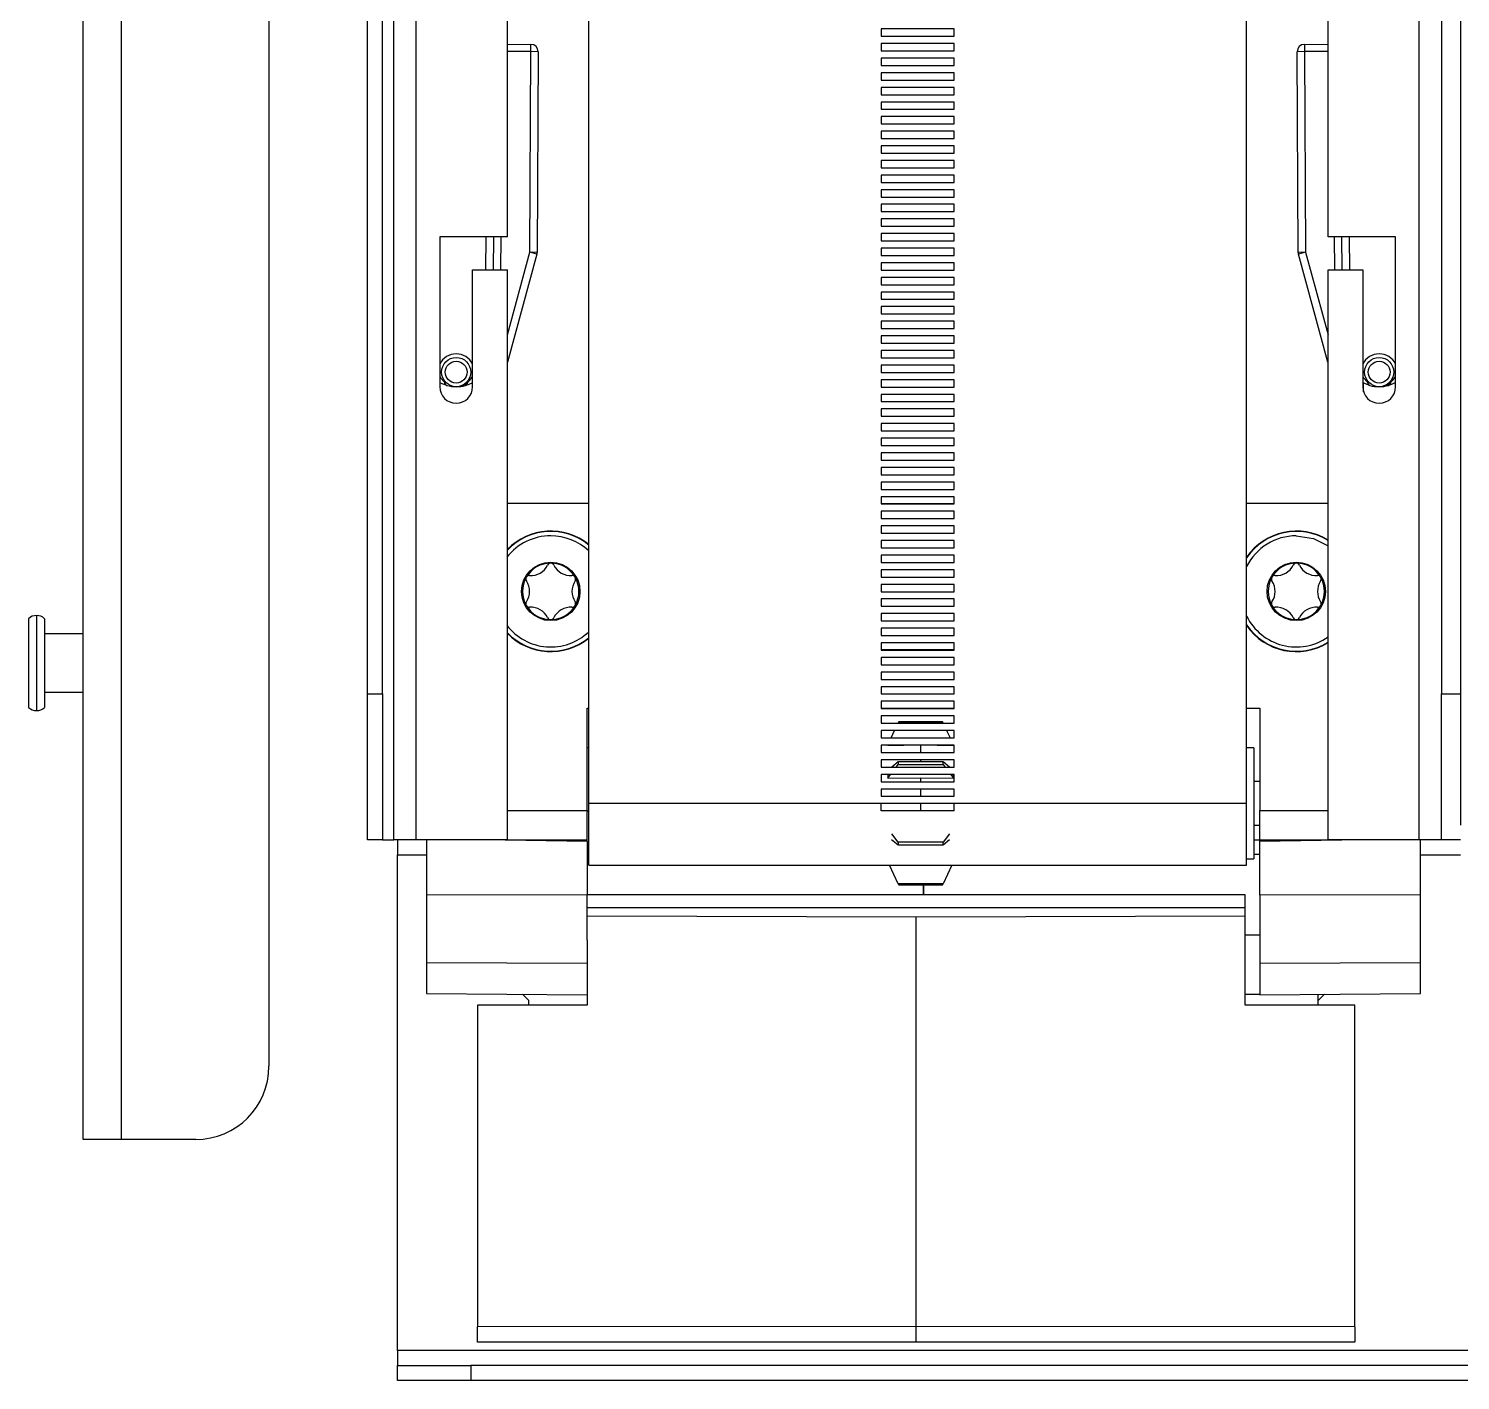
# Paper-space layout 'D' of a CAD drawing. Header units: inches. Extents: x 0 to 136, y 0 to 88.
# Drawn here: x 15.37 to 20.51, y 46.55 to 51.4 of the extents above; entities that cross this region are included whole.
import ezdxf

# ---------------------------------------------------------------- set-up
doc = ezdxf.new("R2010")
doc.units = ezdxf.units.IN
doc.header["$LTSCALE"] = 4
doc.header["$MEASUREMENT"] = 0

psp = doc.layouts.new('D')

# ---------------------------------------------------------------- linework, layer by layer
at = {"color": 7, "linetype": 'Continuous', "lineweight": 25}
for p, q in [((15.5663, 47.4141), (15.5663, 83.2074)), ((15.7019, 83.2074), (15.7019, 47.4141)), ((16.233, 82.9449), (16.233, 47.6765)), ((16.5874, 49.0147), (16.5874, 79.1984)), ((16.6412, 49.0147), (16.6412, 79.1984)), ((20.4433, 79.1984), (20.4433, 49.0147)), ((20.5111, 79.1984), (20.5111, 49.0147)), ((16.6816, 48.4897), (16.6816, 78.9359)), ((16.7616, 48.4897), (16.7616, 78.9359)), ((17.3813, 48.6199), (17.3813, 76.0247)), ((19.7435, 48.6199), (19.7435, 76.0048)), ((17.089, 50.6552), (17.089, 53.4242)), ((20.0358, 50.6552), (20.0358, 52.658)), ((20.3633, 48.4897), (20.3633, 52.658)), ((18.6937, 51.402), (18.4312, 51.402)), ((18.4312, 51.402), (18.4312, 51.3758)), ((18.6937, 51.402), (18.4312, 51.402)), ((18.4312, 51.3758), (18.6937, 51.3758)), ((18.6937, 51.3758), (18.6937, 51.402)), ((17.089, 51.347), (17.1736, 51.3466)), ((17.1735, 51.3203), (17.089, 51.3207)), ((17.1699, 50.5997), (17.1735, 51.3203)), ((17.1735, 51.3203), (17.1736, 51.3466)), ((17.1997, 51.3202), (17.1735, 51.3203)), ((17.1997, 51.3202), (17.1961, 50.5995)), ((18.6937, 51.3495), (18.4312, 51.3495)), ((18.4312, 51.3495), (18.4312, 51.3233)), ((18.6937, 51.3495), (18.4312, 51.3495)), ((18.4312, 51.3233), (18.6937, 51.3233)), ((18.6937, 51.3233), (18.6937, 51.3495)), ((19.9514, 51.3203), (19.9252, 51.3202)), ((19.9287, 50.5995), (19.9252, 51.3202)), ((19.9513, 51.3466), (20.0358, 51.347)), ((19.9513, 51.3466), (19.9514, 51.3203)), ((20.0358, 51.3207), (19.9514, 51.3203)), ((19.9514, 51.3203), (19.955, 50.5997)), ((18.6937, 51.297), (18.4312, 51.297)), ((18.4312, 51.297), (18.4312, 51.2708)), ((18.6937, 51.297), (18.4312, 51.297)), ((18.4312, 51.2708), (18.6937, 51.2708)), ((18.6937, 51.2708), (18.6937, 51.297)), ((18.6937, 51.2445), (18.4312, 51.2445)), ((18.4312, 51.2445), (18.4312, 51.2183)), ((18.6937, 51.2445), (18.4312, 51.2445)), ((18.4312, 51.2183), (18.6937, 51.2183)), ((18.6937, 51.2183), (18.6937, 51.2445)), ((18.6937, 51.192), (18.4312, 51.192)), ((18.4312, 51.192), (18.4312, 51.1658)), ((18.6937, 51.192), (18.4312, 51.192)), ((18.4312, 51.1658), (18.6937, 51.1658)), ((18.6937, 51.1658), (18.6937, 51.192)), ((18.6937, 51.1395), (18.4312, 51.1395)), ((18.4312, 51.1395), (18.4312, 51.1133)), ((18.6937, 51.1395), (18.4312, 51.1395)), ((18.4312, 51.1133), (18.6937, 51.1133)), ((18.6937, 51.1133), (18.6937, 51.1395)), ((18.6937, 51.087), (18.4312, 51.087)), ((18.4312, 51.087), (18.4312, 51.0608)), ((18.6937, 51.087), (18.4312, 51.087)), ((18.4312, 51.0608), (18.6937, 51.0608)), ((18.6937, 51.0608), (18.6937, 51.087)), ((18.6937, 51.0346), (18.4312, 51.0346)), ((18.4312, 51.0346), (18.4312, 51.0083)), ((18.6937, 51.0346), (18.4312, 51.0346)), ((18.4312, 51.0083), (18.6937, 51.0083)), ((18.6937, 51.0083), (18.6937, 51.0346)), ((18.6937, 50.9821), (18.4312, 50.9821)), ((18.4312, 50.9821), (18.4312, 50.9558)), ((18.6937, 50.9821), (18.4312, 50.9821)), ((18.4312, 50.9558), (18.6937, 50.9558)), ((18.6937, 50.9558), (18.6937, 50.9821)), ((18.6937, 50.9296), (18.4312, 50.9296)), ((18.4312, 50.9296), (18.4312, 50.9033)), ((18.6937, 50.9296), (18.4312, 50.9296)), ((18.4312, 50.9033), (18.6937, 50.9033)), ((18.6937, 50.9033), (18.6937, 50.9296)), ((18.6937, 50.8771), (18.4312, 50.8771)), ((18.4312, 50.8771), (18.4312, 50.8508)), ((18.6937, 50.8771), (18.4312, 50.8771)), ((18.4312, 50.8508), (18.6937, 50.8508)), ((18.6937, 50.8508), (18.6937, 50.8771)), ((18.6937, 50.8246), (18.4312, 50.8246)), ((18.4312, 50.8246), (18.4312, 50.7983)), ((18.6937, 50.8246), (18.4312, 50.8246)), ((18.4312, 50.7983), (18.6937, 50.7983)), ((18.6937, 50.7983), (18.6937, 50.8246)), ((18.6937, 50.7721), (18.4312, 50.7721)), ((18.4312, 50.7721), (18.4312, 50.7458)), ((18.6937, 50.7721), (18.4312, 50.7721)), ((18.4312, 50.7458), (18.6937, 50.7458)), ((18.6937, 50.7458), (18.6937, 50.7721)), ((18.6937, 50.7196), (18.4312, 50.7196)), ((18.4312, 50.7196), (18.4312, 50.6933)), ((18.6937, 50.7196), (18.4312, 50.7196)), ((18.4312, 50.6933), (18.6937, 50.6933)), ((18.6937, 50.6933), (18.6937, 50.7196)), ((17.089, 50.6552), (16.8462, 50.6552)), ((16.8462, 50.6552), (16.8462, 50.1171)), ((17.0121, 50.5371), (17.0127, 50.6552)), ((17.0389, 50.6552), (17.0383, 50.5371)), ((17.0652, 50.6552), (17.0646, 50.5371)), ((18.6937, 50.6671), (18.4312, 50.6671)), ((18.4312, 50.6671), (18.4312, 50.6409)), ((18.6937, 50.6671), (18.4312, 50.6671)), ((18.4312, 50.6409), (18.6937, 50.6409)), ((18.6937, 50.6409), (18.6937, 50.6671)), ((20.2786, 50.6552), (20.0358, 50.6552)), ((20.0603, 50.5371), (20.0597, 50.6552)), ((20.0865, 50.5371), (20.0859, 50.6552)), ((20.1122, 50.6552), (20.1128, 50.5371)), ((20.2786, 50.1171), (20.2786, 50.6552)), ((17.089, 50.3037), (17.1699, 50.5997)), ((17.1952, 50.5927), (17.0892, 50.2048)), ((17.1961, 50.5995), (17.1699, 50.5997)), ((17.1952, 50.5927), (17.1699, 50.5997)), ((18.6937, 50.6146), (18.4312, 50.6146)), ((18.4312, 50.6146), (18.4312, 50.5884)), ((18.6937, 50.6146), (18.4312, 50.6146)), ((18.4312, 50.5884), (18.6937, 50.5884)), ((18.6937, 50.5884), (18.6937, 50.6146)), ((19.955, 50.5997), (19.9287, 50.5995)), ((19.955, 50.5997), (19.9297, 50.5927)), ((20.0357, 50.2048), (19.9297, 50.5927)), ((19.955, 50.5997), (20.0358, 50.3037)), ((16.9644, 50.1171), (16.9644, 50.5371)), ((16.9644, 50.5371), (17.089, 50.5371)), ((17.089, 48.4897), (17.089, 50.5371)), ((18.6937, 50.5621), (18.4312, 50.5621)), ((18.4312, 50.5621), (18.4312, 50.5359)), ((18.6937, 50.5621), (18.4312, 50.5621)), ((18.4312, 50.5359), (18.6937, 50.5359)), ((18.6937, 50.5359), (18.6937, 50.5621)), ((20.0358, 48.4897), (20.0358, 50.5371)), ((20.0358, 50.5371), (20.1605, 50.5371)), ((20.1605, 50.5371), (20.1605, 50.1171)), ((18.6937, 50.5096), (18.4312, 50.5096)), ((18.4312, 50.5096), (18.4312, 50.4834)), ((18.6937, 50.5096), (18.4312, 50.5096)), ((18.6937, 50.4834), (18.6937, 50.5096)), ((18.4312, 50.4834), (18.6937, 50.4834)), ((18.6937, 50.4571), (18.4312, 50.4571)), ((18.4312, 50.4571), (18.4312, 50.4309)), ((18.6937, 50.4571), (18.4312, 50.4571)), ((18.6937, 50.4309), (18.6937, 50.4571)), ((18.4312, 50.4309), (18.6937, 50.4309)), ((18.6937, 50.4046), (18.4312, 50.4046)), ((18.4312, 50.4046), (18.4312, 50.3784)), ((18.6937, 50.4046), (18.4312, 50.4046)), ((18.6937, 50.3784), (18.6937, 50.4046)), ((18.4312, 50.3784), (18.6937, 50.3784)), ((18.6937, 50.3521), (18.4312, 50.3521)), ((18.4312, 50.3521), (18.4312, 50.3259)), ((18.6937, 50.3521), (18.4312, 50.3521)), ((18.6937, 50.3259), (18.6937, 50.3521)), ((18.4312, 50.3259), (18.6937, 50.3259)), ((18.6937, 50.2996), (18.4312, 50.2996)), ((18.4312, 50.2996), (18.4312, 50.2734)), ((18.6937, 50.2996), (18.4312, 50.2996)), ((18.6937, 50.2734), (18.6937, 50.2996)), ((18.4312, 50.2734), (18.6937, 50.2734)), ((18.6937, 50.2471), (18.4312, 50.2471)), ((18.4312, 50.2471), (18.4312, 50.2209)), ((18.6937, 50.2471), (18.4312, 50.2471)), ((18.6937, 50.2209), (18.6937, 50.2471)), ((17.0892, 50.2048), (17.089, 50.2048)), ((18.4312, 50.2209), (18.6937, 50.2209)), ((18.6937, 50.1947), (18.4312, 50.1947)), ((18.4312, 50.1947), (18.4312, 50.1684)), ((18.6937, 50.1947), (18.4312, 50.1947)), ((18.6937, 50.1684), (18.6937, 50.1947)), ((20.0358, 50.2048), (20.0357, 50.2048)), ((16.8652, 50.1356), (16.863, 50.1337)), ((16.945, 50.1352), (16.9472, 50.1333)), ((18.4312, 50.1684), (18.6937, 50.1684)), ((18.6937, 50.1422), (18.4312, 50.1422)), ((18.4312, 50.1422), (18.4312, 50.1159)), ((18.6937, 50.1422), (18.4312, 50.1422)), ((18.6937, 50.1159), (18.6937, 50.1422)), ((20.1635, 50.0986), (20.1635, 50.1295)), ((20.1799, 50.1352), (20.1776, 50.1333)), ((20.2596, 50.1356), (20.2619, 50.1337)), ((18.4312, 50.1159), (18.6937, 50.1159)), ((18.6937, 50.0897), (18.4312, 50.0897)), ((18.4312, 50.0897), (18.4312, 50.0634)), ((18.6937, 50.0897), (18.4312, 50.0897)), ((18.6937, 50.0634), (18.6937, 50.0897)), ((18.4312, 50.0634), (18.6937, 50.0634)), ((18.6937, 50.0372), (18.4312, 50.0372)), ((18.4312, 50.0372), (18.4312, 50.0109)), ((18.6937, 50.0372), (18.4312, 50.0372)), ((18.6937, 50.0109), (18.6937, 50.0372)), ((18.4312, 50.0109), (18.6937, 50.0109)), ((18.6937, 49.9847), (18.4312, 49.9847)), ((18.4312, 49.9847), (18.4312, 49.9584)), ((18.6937, 49.9847), (18.4312, 49.9847)), ((18.6937, 49.9584), (18.6937, 49.9847)), ((18.4312, 49.9584), (18.6937, 49.9584)), ((18.6937, 49.9322), (18.4312, 49.9322)), ((18.4312, 49.9322), (18.4312, 49.9059)), ((18.6937, 49.9322), (18.4312, 49.9322)), ((18.6937, 49.9059), (18.6937, 49.9322)), ((18.4312, 49.9059), (18.6937, 49.9059)), ((18.6937, 49.8797), (18.4312, 49.8797)), ((18.4312, 49.8797), (18.4312, 49.8534)), ((18.6937, 49.8797), (18.4312, 49.8797)), ((18.6937, 49.8534), (18.6937, 49.8797)), ((18.4312, 49.8534), (18.6937, 49.8534)), ((18.6937, 49.8272), (18.4312, 49.8272)), ((18.4312, 49.8272), (18.4312, 49.801)), ((18.6937, 49.8272), (18.4312, 49.8272)), ((18.6937, 49.801), (18.6937, 49.8272)), ((18.4312, 49.801), (18.6937, 49.801)), ((18.6937, 49.7747), (18.4312, 49.7747)), ((18.4312, 49.7747), (18.4312, 49.7485)), ((18.6937, 49.7747), (18.4312, 49.7747)), ((18.6937, 49.7485), (18.6937, 49.7747)), ((18.4312, 49.7485), (18.6937, 49.7485)), ((18.6937, 49.7222), (18.4312, 49.7222)), ((18.4312, 49.7222), (18.4312, 49.696)), ((18.6937, 49.7222), (18.4312, 49.7222)), ((18.6937, 49.696), (18.6937, 49.7222)), ((17.3813, 49.6971), (17.089, 49.6971)), ((18.4312, 49.6971), (18.6937, 49.6971)), ((18.4312, 49.696), (18.6937, 49.696)), ((18.6937, 49.6697), (18.4312, 49.6697)), ((18.4312, 49.6697), (18.4312, 49.6435)), ((18.6937, 49.6697), (18.4312, 49.6697)), ((18.6937, 49.6435), (18.6937, 49.6697)), ((20.0358, 49.6971), (19.7435, 49.6971)), ((18.4312, 49.6435), (18.6937, 49.6435)), ((18.6937, 49.6172), (18.4312, 49.6172)), ((18.4312, 49.6172), (18.4312, 49.591)), ((18.6937, 49.6172), (18.4312, 49.6172)), ((18.6937, 49.591), (18.6937, 49.6172)), ((18.4312, 49.591), (18.6937, 49.591)), ((18.6937, 49.5647), (18.4312, 49.5647)), ((18.4312, 49.5647), (18.4312, 49.5385)), ((18.6937, 49.5647), (18.4312, 49.5647)), ((18.6937, 49.5385), (18.6937, 49.5647)), ((18.4312, 49.5385), (18.6937, 49.5385)), ((18.6937, 49.5122), (18.4312, 49.5122)), ((18.4312, 49.5122), (18.4312, 49.486)), ((18.6937, 49.5122), (18.4312, 49.5122)), ((18.6937, 49.486), (18.6937, 49.5122)), ((18.4312, 49.486), (18.6937, 49.486)), ((18.6937, 49.4597), (18.4312, 49.4597)), ((18.4312, 49.4597), (18.4312, 49.4335)), ((18.6937, 49.4597), (18.4312, 49.4597)), ((18.6937, 49.4335), (18.6937, 49.4597)), ((18.4312, 49.4335), (18.6937, 49.4335)), ((18.6937, 49.4073), (18.4312, 49.4073)), ((18.4312, 49.4073), (18.4312, 49.381)), ((18.6937, 49.4073), (18.4312, 49.4073)), ((18.6937, 49.381), (18.6937, 49.4073)), ((18.4312, 49.381), (18.6937, 49.381)), ((18.6937, 49.3548), (18.4312, 49.3548)), ((18.4312, 49.3548), (18.4312, 49.3285)), ((18.6937, 49.3548), (18.4312, 49.3548)), ((18.6937, 49.3285), (18.6937, 49.3548)), ((18.4312, 49.3285), (18.6937, 49.3285)), ((18.6937, 49.3023), (18.4312, 49.3023)), ((18.4312, 49.3023), (18.4312, 49.276)), ((18.6937, 49.3023), (18.4312, 49.3023)), ((18.6937, 49.276), (18.6937, 49.3023)), ((15.3701, 49.284), (15.3701, 48.9656)), ((15.3988, 49.2955), (15.3988, 48.9542)), ((15.4274, 49.284), (15.4274, 48.9656)), ((18.4312, 49.276), (18.6937, 49.276)), ((15.5663, 49.2295), (15.4274, 49.2295)), ((18.6937, 49.2498), (18.4312, 49.2498)), ((18.4312, 49.2498), (18.4312, 49.2235)), ((18.6937, 49.2498), (18.4312, 49.2498)), ((18.4312, 49.2235), (18.6937, 49.2235)), ((18.6937, 49.2235), (18.6937, 49.2498)), ((18.6937, 49.1973), (18.4312, 49.1973)), ((18.4312, 49.1973), (18.4312, 49.171)), ((18.6937, 49.1973), (18.4312, 49.1973)), ((18.6937, 49.1721), (18.4312, 49.1721)), ((18.4312, 49.171), (18.6937, 49.171)), ((18.6937, 49.171), (18.6937, 49.1973)), ((18.6937, 49.1448), (18.4312, 49.1448)), ((18.4312, 49.1448), (18.4312, 49.1185)), ((18.4312, 49.1185), (18.6937, 49.1185)), ((18.6937, 49.1185), (18.6937, 49.1448)), ((18.6937, 49.0923), (18.4312, 49.0923)), ((18.4312, 49.0923), (18.4312, 49.066)), ((18.4312, 49.066), (18.6937, 49.066)), ((18.6937, 49.066), (18.6937, 49.0923)), ((15.4274, 49.0202), (15.5663, 49.0202)), ((16.5874, 49.0147), (16.6412, 49.0147)), ((16.5874, 48.4897), (16.5874, 49.0147)), ((16.6412, 49.0147), (16.6412, 48.4897)), ((18.6937, 49.0398), (18.4312, 49.0398)), ((18.4312, 49.0398), (18.4312, 49.0136)), ((18.4312, 49.0136), (18.6937, 49.0136)), ((18.6937, 49.0136), (18.6937, 49.0398)), ((20.4433, 49.0147), (20.5111, 49.0147)), ((20.4433, 48.7361), (20.4433, 49.0147)), ((20.5111, 49.0147), (20.5111, 48.5972)), ((17.3761, 48.9622), (17.3813, 48.9622)), ((17.3761, 48.6256), (17.3761, 48.9622)), ((18.6937, 48.9873), (18.4312, 48.9873)), ((18.4312, 48.9873), (18.4312, 48.9611)), ((18.4312, 48.9622), (18.6937, 48.9622)), ((18.4312, 48.9611), (18.6937, 48.9611)), ((18.6937, 48.9611), (18.6937, 48.9873)), ((19.7435, 48.9622), (19.7908, 48.9622)), ((19.7908, 48.9622), (19.7908, 48.5947)), ((18.6937, 48.9348), (18.4312, 48.9348)), ((18.4312, 48.9348), (18.4312, 48.9086)), ((18.6937, 48.9348), (18.4312, 48.9348)), ((18.4312, 48.9086), (18.6937, 48.9086)), ((18.4916, 48.9086), (18.4921, 48.9095)), ((18.4942, 48.9141), (18.4921, 48.9095)), ((18.4921, 48.9095), (18.6538, 48.9095)), ((18.6517, 48.9141), (18.4942, 48.9141)), ((18.6538, 48.9095), (18.6517, 48.9141)), ((18.6538, 48.9095), (18.6542, 48.9086)), ((18.6937, 48.9086), (18.6937, 48.9348)), ((18.6937, 48.8823), (18.4312, 48.8823)), ((18.4312, 48.8823), (18.4312, 48.8561)), ((18.6937, 48.8823), (18.4312, 48.8823)), ((18.4312, 48.8561), (18.6937, 48.8561)), ((18.4673, 48.8561), (18.4794, 48.8823)), ((18.6664, 48.8823), (18.6786, 48.8561)), ((18.6937, 48.8561), (18.6937, 48.8823)), ((17.3813, 48.8205), (17.3761, 48.8205)), ((18.4457, 48.8298), (18.4312, 48.8297)), ((18.6937, 48.8298), (18.4312, 48.8298)), ((18.4312, 48.8298), (18.4312, 48.8036)), ((18.6937, 48.8298), (18.4312, 48.8298)), ((18.4312, 48.8036), (18.6937, 48.8036)), ((18.4548, 48.8298), (18.4548, 48.8293)), ((18.4548, 48.8293), (18.5132, 48.8298)), ((18.4548, 48.8293), (18.4551, 48.8298)), ((18.5729, 48.8298), (18.5729, 48.8036)), ((18.6326, 48.8298), (18.691, 48.8293)), ((18.6908, 48.8298), (18.691, 48.8293)), ((18.691, 48.8293), (18.691, 48.8298)), ((18.6937, 48.8036), (18.6937, 48.8298)), ((19.7698, 48.8205), (19.7435, 48.8207)), ((19.7698, 48.8205), (19.7698, 48.621)), ((18.6937, 48.7773), (18.4312, 48.7773)), ((18.4312, 48.7773), (18.4312, 48.7511)), ((18.6937, 48.7773), (18.4312, 48.7773)), ((18.4312, 48.7511), (18.6937, 48.7511)), ((18.4921, 48.7697), (18.4696, 48.7511)), ((18.4848, 48.7511), (18.4921, 48.7607)), ((18.4921, 48.7697), (18.4921, 48.7607)), ((18.4921, 48.7607), (18.6538, 48.7607)), ((18.6529, 48.7701), (18.493, 48.7701)), ((18.5729, 48.7773), (18.5729, 48.7701)), ((18.6538, 48.7607), (18.6538, 48.7697)), ((18.6762, 48.7511), (18.6538, 48.7697)), ((18.6538, 48.7607), (18.6611, 48.7511)), ((18.6937, 48.7511), (18.6937, 48.7773)), ((18.6937, 48.7248), (18.4312, 48.7248)), ((18.4312, 48.7248), (18.4312, 48.6986)), ((18.4582, 48.7248), (18.4312, 48.7248)), ((18.4312, 48.6986), (18.6937, 48.6986)), ((18.4548, 48.7115), (18.4649, 48.7248)), ((18.4548, 48.7248), (18.4548, 48.7115)), ((18.4548, 48.7115), (18.5729, 48.7121)), ((18.5729, 48.7121), (18.691, 48.7115)), ((18.5729, 48.7121), (18.5729, 48.6986)), ((18.6809, 48.7248), (18.691, 48.7115)), ((18.6937, 48.7248), (18.6877, 48.7248)), ((18.691, 48.7115), (18.691, 48.7248)), ((18.6937, 48.6986), (18.6937, 48.7248)), ((19.7908, 48.6997), (19.7698, 48.6997)), ((20.4433, 48.4897), (20.4433, 48.7361)), ((18.6937, 48.6723), (18.4312, 48.6723)), ((18.4312, 48.6723), (18.4312, 48.6461)), ((18.4312, 48.6461), (18.6937, 48.6461)), ((18.5729, 48.6723), (18.5729, 48.6461)), ((18.6937, 48.6461), (18.6937, 48.6723)), ((17.089, 48.5947), (17.3761, 48.5947)), ((17.3761, 48.621), (17.3761, 48.6256)), ((17.3761, 48.6163), (17.3761, 48.621)), ((17.3761, 48.5947), (17.3761, 48.6163)), ((17.3761, 48.5947), (17.3761, 48.59)), ((17.3761, 48.4833), (17.3761, 48.59)), ((18.4312, 48.6199), (17.3813, 48.6199)), ((17.3813, 48.3994), (17.3813, 48.6199)), ((18.6937, 48.6199), (18.4312, 48.6199)), ((18.4312, 48.5936), (18.4312, 48.6199)), ((18.6937, 48.5936), (18.4312, 48.5936)), ((18.5729, 48.6199), (18.5729, 48.5936)), ((19.7435, 48.6199), (18.6937, 48.6199)), ((18.6937, 48.5936), (18.6937, 48.6199)), ((19.7435, 48.3994), (19.7435, 48.6199)), ((19.7698, 48.621), (19.7698, 48.4214)), ((19.7908, 48.5947), (20.0358, 48.5947)), ((19.7908, 48.4897), (19.7908, 48.5947)), ((20.5111, 48.5982), (20.5111, 48.5422)), ((19.7698, 48.5422), (19.7908, 48.5422)), ((16.6412, 48.4897), (16.5874, 48.4897)), ((16.6412, 48.4897), (16.6816, 48.4897)), ((16.7616, 48.4897), (16.6816, 48.4897)), ((16.6949, 48.4897), (16.6949, 48.436)), ((17.089, 48.4897), (16.7616, 48.4897)), ((16.7987, 48.4897), (16.7987, 48.2929)), ((17.3761, 48.4833), (17.0086, 48.4897)), ((17.089, 48.4897), (17.3761, 48.4897)), ((17.1661, 48.4897), (17.1661, 48.487)), ((17.3761, 48.4833), (17.3761, 48.2916)), ((18.4687, 48.4916), (18.4921, 48.4722)), ((18.4921, 48.4812), (18.4692, 48.5115)), ((18.4921, 48.4812), (18.4921, 48.4722)), ((18.6538, 48.4812), (18.4921, 48.4812)), ((18.6767, 48.5115), (18.6538, 48.4812)), ((18.6538, 48.4722), (18.6772, 48.4916)), ((18.6538, 48.4722), (18.6538, 48.4812)), ((19.7698, 48.4897), (19.7908, 48.4897)), ((20.1582, 48.4897), (19.7908, 48.4833)), ((19.7908, 48.4833), (19.7908, 48.4897)), ((19.7908, 48.4897), (20.0358, 48.4897)), ((19.7908, 48.2916), (19.7908, 48.4833)), ((20.0008, 48.4897), (20.0008, 48.487)), ((20.3633, 48.4897), (20.0358, 48.4897)), ((20.132, 48.4893), (20.132, 48.4897)), ((20.4433, 48.4897), (20.3633, 48.4897)), ((20.3682, 48.2929), (20.3682, 48.4897)), ((20.5111, 48.4897), (20.4433, 48.4897)), ((16.6949, 46.6562), (16.6949, 48.436)), ((16.6949, 48.436), (16.7987, 48.436)), ((18.493, 48.4718), (18.6529, 48.4718)), ((19.7908, 48.4372), (19.7698, 48.4372)), ((20.3682, 48.436), (20.5111, 48.436)), ((17.3761, 48.4214), (17.3813, 48.4214)), ((17.3813, 48.3994), (19.7435, 48.3994)), ((18.4921, 48.3324), (18.461, 48.3994)), ((18.6849, 48.3994), (18.6538, 48.3324)), ((19.7435, 48.4212), (19.7698, 48.4214)), ((18.6538, 48.3324), (18.4921, 48.3324)), ((18.4921, 48.3324), (18.4942, 48.3278)), ((18.4942, 48.3278), (18.6517, 48.3278)), ((18.5834, 48.3278), (18.5834, 48.2929)), ((18.5834, 48.2929), (18.5834, 48.3278)), ((18.6517, 48.3278), (18.6538, 48.3324)), ((17.3761, 48.2916), (16.7987, 48.2929)), ((16.7987, 48.2929), (16.7987, 48.0497)), ((19.7383, 48.2929), (17.3761, 48.2929)), ((17.3761, 48.1294), (17.3761, 48.2916)), ((19.7383, 48.2437), (19.7383, 48.2929)), ((20.3682, 48.2929), (19.7908, 48.2916)), ((19.7908, 48.2916), (19.7908, 48.0473)), ((20.3682, 48.0497), (20.3682, 48.2929)), ((19.7383, 48.2456), (17.3761, 48.2456)), ((19.7383, 48.2159), (19.7383, 48.2456)), ((18.5572, 48.2119), (17.3761, 48.2159)), ((19.7383, 48.2159), (18.5572, 48.2119)), ((18.5572, 46.7416), (18.5572, 48.2119)), ((19.7383, 47.8966), (19.7383, 48.2159)), ((17.3761, 48.1294), (17.3761, 47.8966)), ((19.7383, 48.1485), (19.7908, 48.1485)), ((16.7987, 48.0497), (17.3761, 48.0473)), ((16.7987, 48.0497), (16.7987, 47.9385)), ((19.7908, 48.0473), (20.3682, 48.0497)), ((19.7908, 48.0473), (19.7908, 47.9335)), ((20.3682, 47.9385), (20.3682, 48.0497)), ((16.7987, 47.9385), (17.3761, 47.9335)), ((19.7908, 47.9343), (19.7383, 47.9343)), ((19.7908, 47.9335), (20.3682, 47.9385)), ((20.0232, 47.9355), (20.0008, 47.913)), ((20.0008, 47.913), (20.0008, 47.9353)), ((20.0008, 47.8965), (20.0008, 47.9353)), ((17.3761, 47.8966), (16.9824, 47.8964)), ((16.9824, 47.8964), (16.9824, 46.741)), ((17.1661, 47.8965), (17.1661, 47.913)), ((20.132, 47.8964), (19.7383, 47.8966)), ((20.132, 46.741), (20.132, 47.8964)), ((15.7019, 47.4141), (15.5663, 47.4141)), ((15.9705, 47.4141), (15.7019, 47.4141)), ((18.5572, 46.7416), (16.9824, 46.741)), ((16.9824, 46.6871), (16.9824, 46.741)), ((18.5572, 46.6877), (18.5572, 46.7416)), ((20.132, 46.741), (18.5572, 46.7416)), ((20.132, 46.741), (20.132, 46.6871)), ((16.9824, 46.6871), (18.5572, 46.6877)), ((16.9824, 46.6859), (16.9824, 46.6871)), ((18.5572, 46.6857), (16.9824, 46.6859)), ((18.5572, 46.6877), (20.132, 46.6871)), ((20.132, 46.6863), (18.5572, 46.6857)), ((20.132, 46.6863), (20.132, 46.6871)), ((16.6949, 46.6562), (16.6949, 46.6025)), ((43.1466, 46.6562), (16.6949, 46.6562)), ((16.6949, 46.5487), (16.6949, 46.6025)), ((16.6949, 46.6025), (16.9574, 46.6025)), ((16.9574, 46.6025), (16.9574, 46.5487)), ((42.8841, 46.6025), (16.9574, 46.6025)), ((16.9574, 46.5487), (16.6949, 46.5487)), ((42.8841, 46.5487), (16.9574, 46.5487))]:
    psp.add_line(p, q, dxfattribs=at)
at = {"color": 7, "linetype": 'Continuous', "lineweight": 25, "flags": 128}
for points in [[(16.8462, 50.1546), (16.8492, 50.1495), (16.863, 50.1337)], [(16.8717, 50.1215), (16.8492, 50.1298), (16.8462, 50.1316)], [(16.9644, 50.1313), (16.9489, 50.1244), (16.9384, 50.1212)], [(16.9472, 50.1333), (16.9547, 50.1407), (16.9644, 50.1539)], [(20.1605, 50.1542), (20.1636, 50.1489), (20.1776, 50.1333)], [(20.1865, 50.1212), (20.1639, 50.1293), (20.1635, 50.1295)], [(20.2786, 50.1317), (20.2636, 50.1248), (20.2531, 50.1215)], [(20.2619, 50.1337), (20.2693, 50.1412), (20.2786, 50.1542)], [(19.922, 49.5816), (19.9837, 49.5718), (20.0358, 49.5459)], [(17.1436, 47.9355), (17.1559, 47.9233), (17.1661, 47.913)]]:
    psp.add_lwpolyline(points, dxfattribs=at)
at = {"color": 7, "linetype": 'Continuous', "lineweight": 25}
for centre, radius in [((16.9053, 50.1695), 0.0525), ((16.9053, 50.1695), 0.0394), ((20.2196, 50.1695), 0.0525), ((20.2196, 50.1695), 0.0394), ((17.2448, 49.3821), 0.105), ((19.922, 49.3821), 0.105)]:
    psp.add_circle(centre, radius, dxfattribs=at)
for centre, radius, start, end in [((17.1735, 51.3203), 0.0262, 359.7168, 89.7168), ((19.9514, 51.3203), 0.0262, 90.2832, 180.2832), ((17.1699, 50.5997), 0.0262, 344.7168, 359.7168), ((19.955, 50.5997), 0.0262, 180.2832, 195.2832), ((16.9053, 50.1695), 0.0656, 25.8419, 154.1581), ((20.2196, 50.1695), 0.0656, 25.8419, 154.1581), ((16.8771, 50.1346), 0.0142, 183.6231, 247.634), ((16.9062, 50.1771), 0.06, 268.93, 313.179), ((16.9331, 50.1343), 0.0142, 291.7996, 355.8105), ((20.1917, 50.1343), 0.0142, 184.1895, 248.2004), ((20.2204, 50.1771), 0.06, 269.4965, 313.7455), ((20.2478, 50.1346), 0.0142, 292.366, 356.3769), ((16.9053, 50.1171), 0.0591, 180, 0), ((16.9057, 50.2483), 0.1312, 255.0051, 269.7168), ((16.9057, 50.2483), 0.1312, 269.7168, 284.4284), ((20.2196, 50.1171), 0.0591, 180, 0), ((20.2192, 50.2483), 0.1312, 255.5716, 270.2832), ((20.2192, 50.2483), 0.1312, 270.2832, 284.9949), ((17.2448, 49.3821), 0.1995, 90, 142.1364), ((17.2448, 49.3821), 0.2164, 50.8916, 136.0703), ((17.2448, 49.3821), 0.2152, 50.6433, 136.3877), ((17.2448, 49.3821), 0.1995, 46.8264, 90), ((19.922, 49.3821), 0.2164, 58.2575, 145.5762), ((19.922, 49.3821), 0.2152, 58.0687, 146.0236), ((19.922, 49.3821), 0.1995, 90, 153.4746), ((17.2448, 49.3821), 0.1013, 90, 150), ((17.1733, 49.506), 0.0671, 266.2361, 333.7639), ((17.2448, 49.4708), 0.0127, 90, 153.7639), ((17.2448, 49.3821), 0.1013, 30, 90), ((17.2448, 49.4708), 0.0127, 26.2361, 90), ((17.3164, 49.506), 0.0671, 206.2361, 273.7639), ((19.922, 49.3821), 0.1013, 90, 150), ((19.8505, 49.506), 0.0671, 266.2361, 333.7639), ((19.922, 49.4708), 0.0127, 90, 153.7639), ((19.922, 49.3821), 0.1013, 30, 90), ((19.922, 49.4708), 0.0127, 26.2361, 90), ((19.9936, 49.506), 0.0671, 206.2361, 273.7639), ((17.2448, 49.3821), 0.1013, 150, 210), ((17.1681, 49.4264), 0.0127, 150, 213.7639), ((17.1681, 49.4264), 0.0127, 86.2361, 150), ((17.1018, 49.3821), 0.0671, 326.2361, 33.7639), ((17.3216, 49.4264), 0.0127, 30, 93.7639), ((17.3879, 49.3821), 0.0671, 146.2361, 213.7639), ((17.3216, 49.4264), 0.0127, 326.2361, 30), ((17.2448, 49.3821), 0.1013, 330, 30), ((19.922, 49.3821), 0.1013, 150, 210), ((19.8452, 49.4264), 0.0127, 150, 213.7639), ((19.8452, 49.4264), 0.0127, 86.2361, 150), ((19.7789, 49.3821), 0.0671, 326.2361, 33.7639), ((19.9988, 49.4264), 0.0127, 30, 93.7639), ((20.0651, 49.3821), 0.0671, 146.2361, 213.7639), ((19.9988, 49.4264), 0.0127, 326.2361, 30), ((19.922, 49.3821), 0.1013, 330, 30), ((17.1681, 49.3378), 0.0127, 146.2361, 210), ((17.1681, 49.3378), 0.0127, 210, 273.7639), ((17.2448, 49.3821), 0.1013, 210, 270), ((17.1733, 49.2582), 0.0671, 26.2361, 93.7639), ((17.2448, 49.3821), 0.1013, 270, 330), ((17.3164, 49.2582), 0.0671, 86.2361, 153.7639), ((17.3216, 49.3378), 0.0127, 266.2361, 330), ((17.3216, 49.3378), 0.0127, 330, 33.7639), ((19.8452, 49.3378), 0.0127, 146.2361, 210), ((19.922, 49.3821), 0.1013, 210, 270), ((19.8452, 49.3378), 0.0127, 210, 273.7639), ((19.8505, 49.2582), 0.0671, 26.2361, 93.7639), ((19.922, 49.3821), 0.1013, 270, 330), ((19.9936, 49.2582), 0.0671, 86.2361, 153.7639), ((19.9988, 49.3378), 0.0127, 266.2361, 330), ((19.9988, 49.3378), 0.0127, 330, 33.7639), ((15.3988, 49.2539), 0.0416, 90, 133.6028), ((15.3988, 49.2539), 0.0416, 46.3972, 90), ((17.2448, 49.3821), 0.1995, 217.8636, 313.1736), ((17.2448, 49.2935), 0.0127, 206.2361, 270), ((17.2448, 49.2935), 0.0127, 270, 333.7639), ((19.922, 49.3821), 0.1995, 206.5254, 304.7961), ((19.922, 49.3821), 0.2152, 213.9764, 301.9313), ((19.922, 49.3821), 0.2164, 214.4238, 301.7425), ((19.922, 49.2935), 0.0127, 206.2361, 270), ((19.922, 49.2935), 0.0127, 270, 333.7639), ((17.2448, 49.3821), 0.2152, 223.6123, 309.3567), ((17.2448, 49.3821), 0.2164, 223.9297, 309.1084), ((15.3988, 48.9957), 0.0416, 226.3972, 270), ((15.3988, 48.9957), 0.0416, 270, 313.6028), ((15.9705, 47.6765), 0.2625, 270, 0)]:
    psp.add_arc(centre, radius, start, end, dxfattribs=at)

doc.saveas('drawing.dxf')
